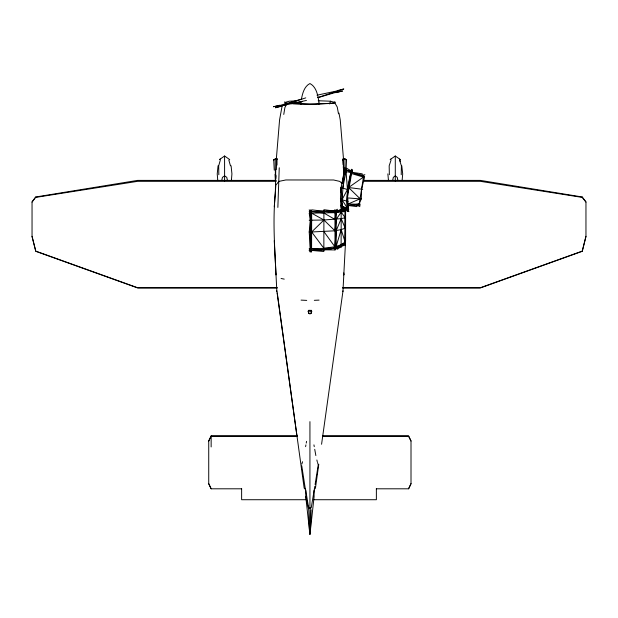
<?xml version="1.0" encoding="UTF-8"?>
<svg xmlns="http://www.w3.org/2000/svg" width="618" height="618" viewBox="0 0 618 618"><rect width="100%" height="100%" fill="white"/><g stroke="black" fill="none" stroke-linecap="round" stroke-linejoin="round"><path stroke-width="0.93" d="M314.083 490.476L314.083 496.841L309.935 534.462L305.786 496.841L305.763 490.476M345.539 210.313L345.23 211.518L334.948 212.669L309.193 213.195L310.39 220.247L309.201 231.982L310.313 248.915L311.588 250.421L323.847 251.495L323.909 209.711L334.948 211.124L345.23 210.105L345.153 245.068C333.99 248.977 322.171 250.46 310.306 250.483L309.124 250.421L310.298 252.167L310.36 209.842L311.65 211.595L311.58 252.105L309.131 248.845L334.995 248.158L336.192 246.312L341.167 229.595L341.159 209.008L345.23 210.105M341.09 247.656L341.167 229.595L345.223 228.212L345.485 210.56L345.454 239.714M344.991 169.664L345.045 158.957L343.191 158.818L342.905 160.912M314.809 486.389L311.24 507.772L309.935 508.56L308.621 507.772L305.539 489.201M341.074 192.901L341.136 187.3L344.852 168.05L346.374 169.904L352.136 172.824L351.464 169.255L350.862 172.522C347.687 185.23 345.81 198.347 347.625 211.41L340.989 206.791L340.441 198.602L341.136 187.3L341.708 187.293M275.365 192.862L275.728 170.02M277.003 165.083L276.779 158.818L276.37 169.618M345.223 228.212L345.23 211.518L341.159 210.645L336.246 212.553L334.956 219.444L335.026 249.927L323.855 249.811L311.596 248.845L310.383 232.013L311.681 220.224L310.375 213.21L309.193 211.595L334.948 211.124L337.297 209.232L337.304 210.862L336.246 212.553L336.192 246.312L337.382 247.494L337.397 249.247L345.161 243.43L345.223 228.212L341.175 218.641L323.932 220.008L309.209 220.224M401.221 174.732L401.406 165.825L399.576 160.224L400.402 159.599L395.288 155.999L390.174 159.599L390.939 159.096M279.243 167.779L277.861 207.424M343.855 272.878L343.786 275.01L345.601 240.665L345.601 210.274M310.313 533.658L311.148 509.742M361.252 198.973L361.6 189.116L363.415 177.096L364.635 176.331L351.557 172.213L362.241 173.836L361.947 175.388L363.415 177.096L364.481 177.436L361.6 189.116L359.158 204.033L357.204 205.284L348.011 205.477L356.91 206.613L357.204 205.284L360.348 204.172L347.973 204.087L347.803 197.945L361.252 198.973L359.158 204.033L348.011 205.477M346.134 168.266L346.567 159.676L345.045 158.957M342.928 291.603L343.855 274.075M341.206 208.366L340.989 206.791L342.82 209.881L342.032 199.761L344.334 171.248L350.862 172.522C348.56 185.431 345.57 198.517 348.127 211.565L347.486 209.664L340.889 205.276L341.422 205.122M274.292 206.736L275.844 185.161L278.865 181.398L285.833 179.962L333.627 179.992L339.784 181.398L341.831 183.307M348.22 192.26L348.498 188.459M276.362 158.695L279.568 119.884L282.063 106.265M231.395 180.402L231.928 173.867L231.093 165.771M275.11 174.322L275.427 180.58L275.821 176.006M276.779 158.818L275.242 158.957L275.427 180.58L275.898 175.072M402.125 180.402L402.704 173.867L401.77 165.771M275.365 192.716C272.723 219.344 274.601 246.188 275.945 272.832L276.007 274.964L274.253 240.665M218.061 165.771L217.227 173.867L217.76 180.402M309.201 231.982L311.665 231.974L323.855 248.266L334.879 246.767L336.254 230.553L341.175 218.641L345.23 217.729L345.524 215.489M348.9 211.704L347.355 208.104L342.032 199.761L347.455 189.502L346.057 171.456L344.612 169.819L352.461 171.248L351.974 169.363L351.364 172.638C350.777 184.875 344.774 197.961 348.761 209.965L342.689 208.158L340.889 205.276M345.199 241.839L345.516 239.382L345.516 241.136M275.427 180.58L275.806 177.822M318.772 464.296L315.435 488.15L314.755 488.923M321.576 444.265L343.005 290.823M345.493 225.106L345.168 242.132L341.105 244.604L335.026 249.927M315.103 484.52L318.247 464.844L317.521 462.519M283.762 114.446L284.883 107.594L286.142 105.13M342.326 183.515L342.635 181.63M342.944 179.738L344.334 171.248M300.657 103.731L300.943 102.016M301.36 99.452C302.488 93.619 304.126 86.435 309.942 83.538C317.08 87.285 318 96.694 319.228 103.731L318.525 104.318M305.593 446.66L305.918 444.883M306.242 443.106L306.567 441.329M342.92 160.95L343.191 158.818L343.5 169.564L343.925 169.564L344.311 174.152M348.73 189.803L342.704 188.181L346.659 168.22L351.178 170.947L351.364 172.638L347.949 189.633L347.285 201.337L348.637 208.405L342.565 206.605L340.441 198.602L341.005 198.502M392.793 179.946L393.318 177.343L395.288 175.891L397.25 177.335L397.799 179.946M221.87 179.946L222.434 177.351L224.604 175.883L226.767 177.335L227.331 179.946M342.696 287.957L480.356 287.957L582.226 251.325L585.957 236.3M582.226 251.325L585.957 236.516L585.957 201.87L582.226 196.98L480.356 180.386L363.871 180.386M329.711 103.963L330.429 101.205L334.068 102.217L333.65 103.052L330.792 103.445L314.732 104.118L293.017 103.646M220.294 160.224L218.679 165.825L218.826 174.732M301.839 464.072L302.557 461.746M346.428 160.101L346.567 159.676M391.009 160.224L389.17 165.825L389.355 174.732M309.935 534.462L310.12 507.803M276.509 160.286L277.096 158.818M308.351 312.391L308.815 310.499L308.351 311.58L308.815 313.473L309.942 313.921L311.063 313.473L311.534 311.58L311.063 310.499L311.534 312.391M308.05 311.542L308.606 310.251M297.49 435.891L211.147 435.891L208.729 440.935L208.729 483.848L211.147 488.799L241.63 488.799M338.479 113.805L337.25 107.061L334.933 103.075L335.373 102.209L334.315 101.839M411.009 483.57L408.591 488.799L376.37 488.799M408.591 488.799L411.009 483.848L411.009 440.935L408.591 435.891L322.403 435.891M208.729 441.059L211.147 436.208L297.49 436.208M276.269 180.386L137.644 180.386L35.774 196.98L32.043 201.87L32.043 236.516L35.774 251.325L137.644 287.957L277.235 287.957M32.043 202.086L35.774 196.98M284.72 101.831L284.751 103.052L286.984 103.484M345.23 217.729L341.167 212.129L336.262 219.274L334.948 230.808L323.932 220.008L311.665 231.974L334.948 230.808L341.167 229.595L345.168 242.132L345.447 239.274L345.161 243.43L334.879 246.767L323.932 231.65M274.253 170.174L273.728 159.676L275.242 158.957M274.037 159.676L276.995 158.942M230.475 165.825L228.861 160.224L229.695 159.599L224.581 155.999L219.46 159.599L220.232 159.096M347.973 204.087L360.132 198.787L348.567 187.517L363.415 177.096L351.302 173.511L361.947 175.388L364.89 174.709M344.983 243.477C335.149 250.398 322.395 249.479 310.978 250.336L310.978 211.495L334.4 211.078L344.983 210.128M341.159 209.008L334.948 212.669L311.65 209.826L311.65 211.595L323.917 213.04L334.956 219.444L334.941 209.51M308.815 311.302L309.942 310.854L311.063 311.302M481.26 287.409L582.226 251.117M317.675 97.613L343.801 88.977L337.66 90.537M282.326 106.002L275.543 107.756L305.755 97.876M318.185 97.59L335.211 92.538L342.581 90.993L335.775 92.692M280.132 105.408L301.746 99.019M279.637 105.23L273.48 106.721L279.228 105.678M282.735 105.562L306.458 100.433M317.003 95.18L338.231 90.684M293.164 103.206L302.449 101.568M35.774 197.397L137.644 181.329L276.269 181.329M334.933 103.075L309.718 104.342L291.171 103.662M314.307 300.325L319.073 300.116M296.98 100.834L289.216 101.205L285.686 102.217L286.018 103.036L288.135 103.445M363.871 181.329L480.356 181.329L582.226 197.397L585.957 202.086M137.644 287.733L277.235 287.733M342.696 287.733L480.356 287.733M322.403 436.208L408.591 436.208L411.009 441.059M306.111 499.723L241.63 499.723L241.63 488.514M313.813 499.723L376.37 499.723L376.37 488.514M318.2 100.749L330.429 101.205M360.139 205.354L357.204 205.284L359.915 206.659M343.299 158.942L344.859 159.004M344.859 169.695L343.708 169.564L343.5 158.896M301.082 300.116L306.713 300.394M348.567 187.517L362.727 189.332M348.058 201.491L342.032 199.761L340.441 198.602L340.866 201.398M281.059 278.486L284.241 279.127M344.612 169.819L345.292 170.035M32.043 236.3L35.774 251.117L136.74 287.409M323.932 220.008L311.657 213.187L309.185 209.834M342.704 188.181L341.136 187.3L342.032 199.761M305.609 489.464L304.164 488.12L277.273 293.032M208.729 483.57L211.147 488.799M311.279 310.251L311.835 311.542M273.728 159.676L273.851 160.101M309.749 507.803L309.919 508.39M399.637 159.096L400.356 161.622M316.872 459.977L317.281 461.746M305.786 496.841L308.722 509.742L309.556 533.658M344.852 168.05L345.145 169.371M338.981 113.094L340.24 119.884L343.469 158.695M313.936 444.883L314.253 446.66M314.732 449.325L315.852 455.551M301.746 465.787L305.531 490.306M276.818 290.815L296.918 435.644M387.872 173.867L388.452 180.402M343.917 169.618L344.234 173.272M342.975 161.87L343.168 164.751M343.299 166.675L343.5 169.564M275.968 274.075L276.856 291.541M582.226 196.98L582.226 197.397M395.288 156.014L395.288 181.113M311.063 312.662L311.063 313.473M309.942 310.051L309.942 310.854M309.935 421.646L309.935 508.56M308.815 312.662L308.815 313.473M224.581 156.014L224.604 181.113M211.147 435.891L211.147 446.938M301.368 104.318A9.309 1.545 0 0 1 301.36 103.136M318.556 103.129A9.309 1.545 0 0 1 319.274 103.716"/></g></svg>
